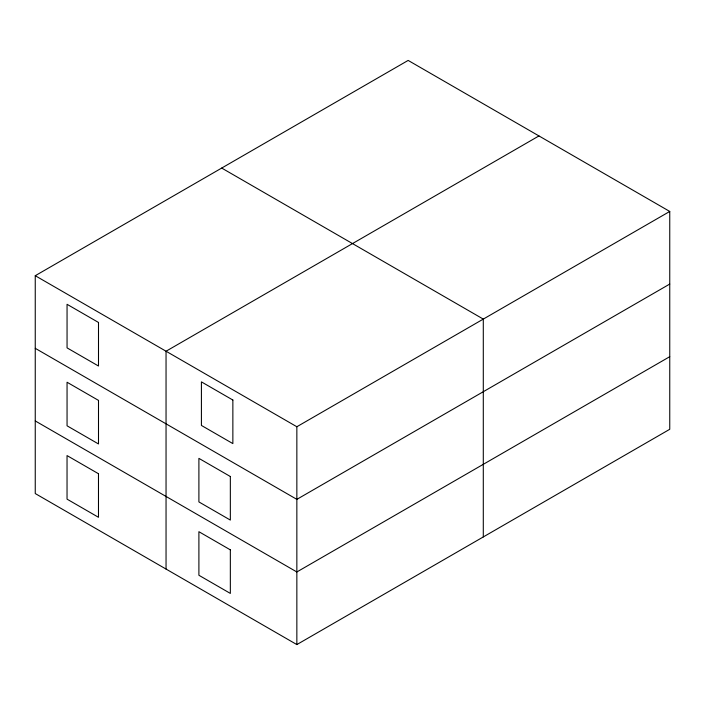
<?xml version="1.0" encoding="UTF-8"?>
<svg xmlns="http://www.w3.org/2000/svg" width="705" height="705" viewBox="0 0 705 705"><rect width="100%" height="100%" fill="white"/><g stroke="black" fill="none" stroke-linecap="round" stroke-linejoin="round"><path stroke-width="1.06" d="M35.25 275.708L408.151 60.419L669.75 211.447L669.75 429.292L296.849 644.582L35.25 493.553L35.25 275.708L296.849 426.745L669.75 211.447M538.955 135.933L166.045 351.231L166.045 569.067M669.75 284.062L296.849 499.36L35.25 348.323M669.75 356.677L296.849 571.966L35.25 420.938M221.705 168.063L483.295 319.101L483.295 536.937M296.849 426.745L296.849 644.582M98.497 322.458L67.054 304.304L67.054 347.873L98.497 366.018L98.497 322.458M232.862 400.026L201.418 381.872L201.418 425.441L232.862 443.595L232.862 400.026M98.497 400.396L67.054 382.242L67.054 425.811L98.497 443.956L98.497 400.396M230.341 476.51L198.898 458.365L198.898 501.925L230.341 520.078L230.341 476.51M98.48 473.734L67.037 455.58L67.037 499.14L98.48 517.294L98.48 473.734M230.341 549.856L198.898 531.702L198.898 575.271L230.341 593.416L230.341 549.856"/></g></svg>
